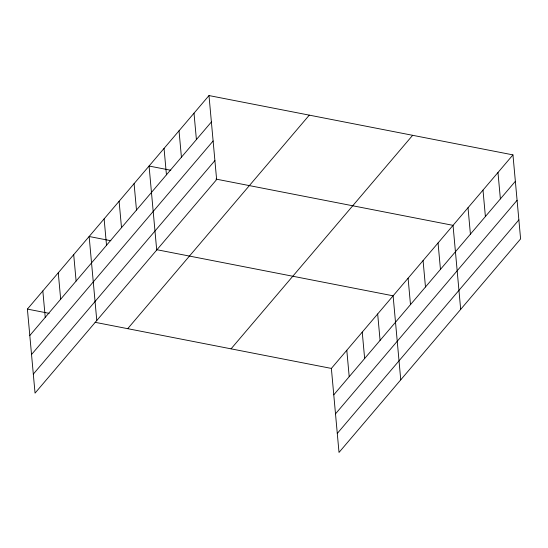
<?xml version="1.0" encoding="UTF-8"?>
<svg xmlns="http://www.w3.org/2000/svg" width="548" height="548" viewBox="0 0 548 548"><rect width="100%" height="100%" fill="white"/><g stroke="black" fill="none" stroke-linecap="round" stroke-linejoin="round"><path stroke-width="0.82" d="M208.987 95.564L216.631 179.58L35.045 393.115L27.4 309.099L208.987 95.564L512.955 154.885L520.6 238.901L339.013 452.436L331.369 368.42L512.955 154.885M29.804 335.506L211.384 121.971M31.531 354.522L213.117 140.98M33.318 374.106L214.898 160.571M127.711 328.677L309.291 115.142M231.057 348.843L412.644 135.308M333.773 394.827L515.36 181.292M335.506 413.843L517.086 200.301M337.287 433.427L518.867 219.892M170.798 170.27L149.063 166.03L156.707 250.046M215.933 179.08L453.032 225.351L460.676 309.367M110.874 240.736L89.139 236.496L96.784 320.512M156.844 249.71L393.108 295.817L400.752 379.833M27.4 309.099L49.135 313.34M95.112 322.313L331.369 368.42M497.974 172.504L500.379 198.91M482.994 190.122L485.398 216.529M468.013 207.733L470.417 234.147M438.051 242.97L440.455 269.376M423.07 260.588L425.474 286.994M408.089 278.206L410.493 304.613M377.675 313.97L380.079 340.377M362.242 332.122L364.646 358.529M346.802 350.268L349.206 376.682M194.006 113.183L196.403 139.589M179.025 130.794L181.422 157.208M164.044 148.412L166.448 174.819M134.082 183.649L136.486 210.055M119.101 201.267L121.505 227.673M104.12 218.878L106.524 245.292M73.706 254.649L76.11 281.056M58.266 272.801L60.67 299.208M42.833 290.947L45.237 317.361"/></g></svg>
